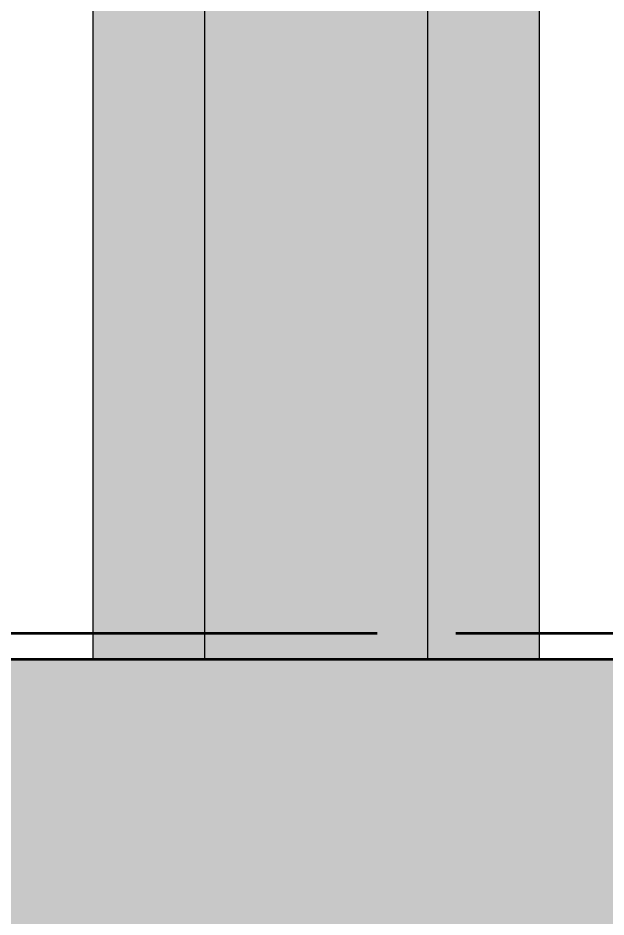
# Model space of a CAD drawing. Header units: millimetres. Extents: x -6738 to 17974, y -5396 to 4356.
# Drawn here: x 1309 to 2099, y 1214 to 2421 of the extents above; entities that cross this region are included whole.
import ezdxf

# ---------------------------------------------------------------- set-up
doc = ezdxf.new("R2010")
doc.units = ezdxf.units.MM
doc.linetypes.add('DASH_494_106', pattern=[599.722222, 493.888889, -105.833333])
for name, color, linetype in [('GEOFAB', 5, 'Continuous'), ('MANHOLES', 7, 'Continuous'), ('MODULE_ART', 7, 'Continuous'), ('TANK', 7, 'Continuous')]:
    doc.layers.add(name, color=color, linetype=linetype)

# ---------------------------------------------------------------- blocks, each defined once
blk = doc.blocks.new('atlancube_face')
at = {"true_color": 0x000000}
blk.add_solid([(-1.8, -1.8), (1151.8, -1.8), (-1.8, 781.8), (1151.8, 781.8)], dxfattribs=at)

msp = doc.modelspace()

# ---------------------------------------------------------------- linework, layer by layer
at = {"layer": 'GEOFAB', "color": 5, "linetype": 'DASH_494_106', "lineweight": 53}
msp.add_lwpolyline([(-35.3, -35.3), (14985.3, -35.3), (14985.3, 1595.3), (-35.3, 1595.3)], close=True, dxfattribs=at)
at = {"layer": 'MANHOLES', "lineweight": 30}
for points in [[(1409.6, 1560), (2009.6, 1560), (2009.6, 3000), (1409.6, 3000)], [(1559.6, 1560), (1859.6, 1560), (1859.6, 3000), (1559.6, 3000)]]:
    msp.add_lwpolyline(points, close=True, dxfattribs=at)
at = {"layer": 'MANHOLES', "true_color": 0xb8b8b8}
for points in [[(1409.6, 1560), (2009.6, 1560), (1409.6, 3000), (2009.6, 3000)], [(1559.6, 1560), (1859.6, 1560), (1559.6, 3000), (1859.6, 3000)]]:
    msp.add_solid(points, dxfattribs=at)
at = {"layer": 'TANK', "lineweight": 53}
msp.add_lwpolyline([(0, 0), (14950, 0), (14950, 1560), (0, 1560)], close=True, dxfattribs=at)

# ---------------------------------------------------------------- block references
at = {"layer": 'MODULE_ART'}
msp.add_blockref('atlancube_face', (1150, 780), dxfattribs=at)

doc.saveas('drawing.dxf')
